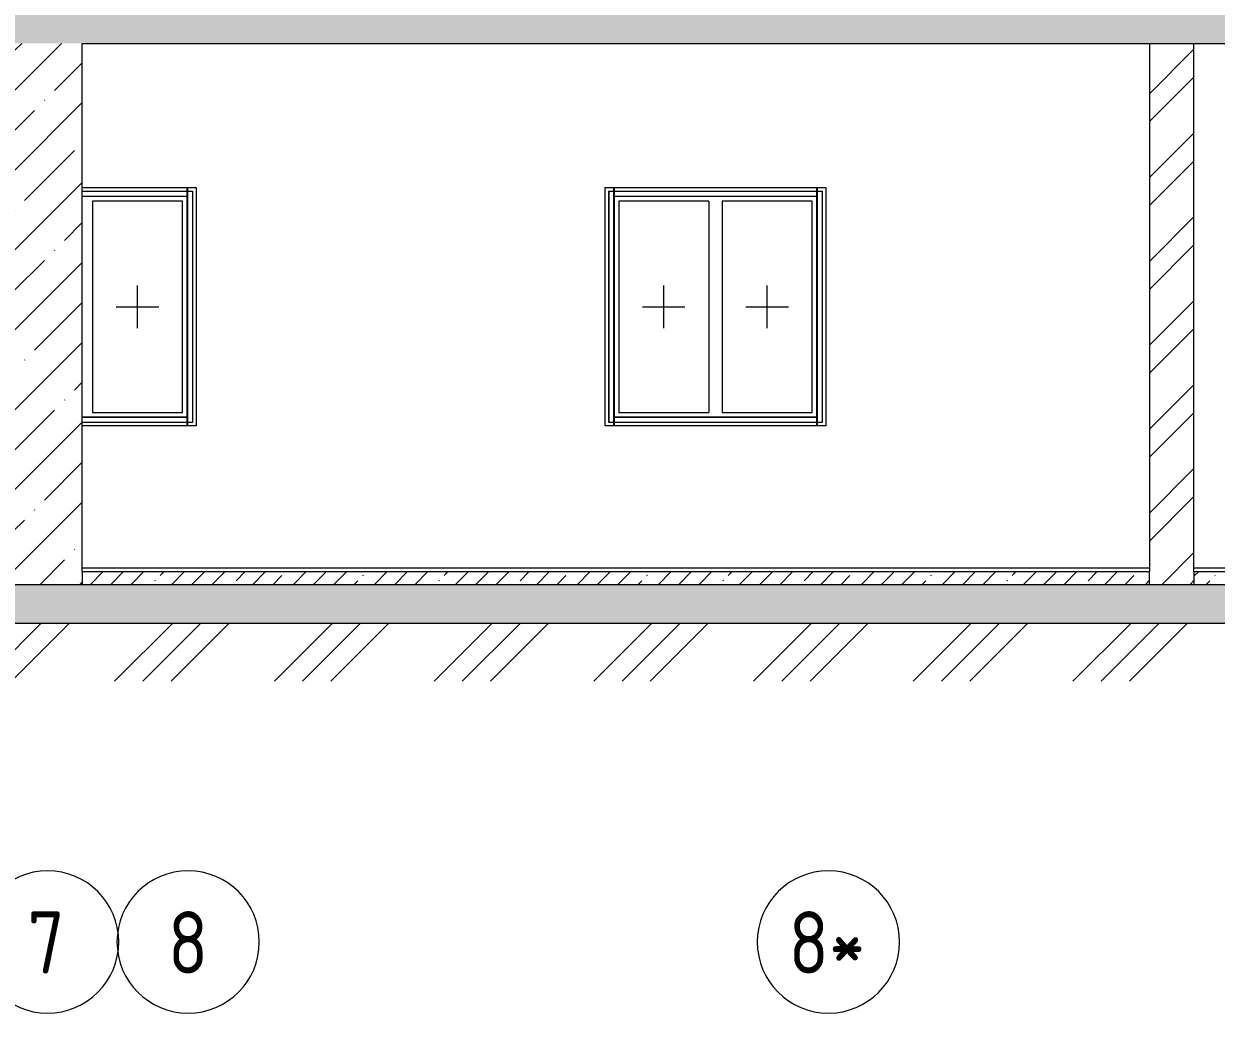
# Model space of a CAD drawing. Header units: millimetres. Extents: x -515342 to 330399, y -224905 to 507333.
# Drawn here: x 143477 to 150181, y 82231 to 87791 of the extents above; entities that cross this region are included whole.
import ezdxf

# ---------------------------------------------------------------- set-up
doc = ezdxf.new("R2010")
doc.units = ezdxf.units.MM
doc.linetypes.add('ASVP_Штриховая_ш2 п1', pattern=[3, 2, -1])
doc.layers.get('0').update_dxf_attribs({"lineweight": 0})
for name, color, linetype, lineweight in [('Витраж', 7, 'Continuous', 0), ('Линии', 7, 'Continuous', 0), ('Окна', 7, 'Continuous', 0), ('Окна открывание', 7, 'Continuous', 0), ('Оси', 7, 'Continuous', 0), ('Перекрытие', 7, 'Continuous', 0), ('Стены внутренние', 7, 'Continuous', 0), ('Стены несущие', 7, 'Continuous', 0), ('Стены перегородки', 7, 'Continuous', 0), ('Узлы', 7, 'Continuous', 0)]:
    doc.layers.add(name, color=color, linetype=linetype, lineweight=lineweight)
doc.styles.add('GOST Common', font='', dxfattribs={"width": 0.9, "height": 350})
doc.styles.get('GOST Common').set_extended_font_data('GOST Common')
pattern_1 = [(45, (136801.12, 95610.5), (-224.5064, 224.5064), []), (45, (137025.63, 95610.5), (-224.5064, 224.5064), [396.875, -79.375, 3.353, -76.022])]
pattern_2 = [(45, (136801.12, 95610.5), (-114.0493, 114.0493), []), (45, (136915.17, 95610.5), (-114.0493, 114.0493), [201.613, -40.323, 3.353, -36.97])]

# ---------------------------------------------------------------- blocks, each defined once
blk = doc.blocks.new('Окно_ПВХ_2Створки - АР_Окно_ОП_1200_h_х1300_2ст-V100-О_АР_П_Разрез 1-1')
at = {"layer": 'Окна', "color": 253, "true_color": 0xaaaaaa}
for p, q in [((58614.9, -1180), (58643.9, -1180)), ((58614.9, -1180), (58614.9, -2480)), ((58614.9, -2480), (58614.9, -1180)), ((58614.9, -1180), (58643.9, -1180)), ((58644.9, -1180), (59784.9, -1180)), ((58644.9, -1180), (59784.9, -1180)), ((59785.9, -1180), (59814.9, -1180)), ((59785.9, -1180), (59814.9, -1180)), ((59814.9, -1180), (59814.9, -2480)), ((59814.9, -1180), (59814.9, -2480)), ((59176.9, -1236), (58670.9, -1236)), ((58670.9, -1236), (58670.9, -2424)), ((59176.9, -1236), (59176.9, -2424)), ((59252.9, -1236), (59252.9, -2424)), ((59758.9, -1236), (59252.9, -1236)), ((59758.9, -2424), (59758.9, -1236)), ((58643.9, -2480), (58614.9, -2480)), ((58643.9, -2480), (58614.9, -2480)), ((59784.9, -2480), (58644.9, -2480)), ((59784.9, -2480), (58644.9, -2480)), ((58670.9, -2424), (59176.9, -2424)), ((59252.9, -2424), (59758.9, -2424)), ((59814.9, -2480), (59785.9, -2480)), ((59814.9, -2480), (59785.9, -2480))]:
    blk.add_line(p, q, dxfattribs=at)
at = {"layer": 'Окна открывание', "linetype": 'ASVP_Штриховая_ш2 п1'}
for p, q in [((58923.9, -1950), (58923.9, -1710)), ((59505.9, -1950), (59505.9, -1710)), ((58803.9, -1830), (59043.9, -1830)), ((59385.9, -1830), (59625.9, -1830))]:
    blk.add_line(p, q, dxfattribs=at)
blk = doc.blocks.new('Окно_ПВХ_2Створки - АР_Окно_ОП_1200_h_х1300_2ст-V101-О_АР_П_Разрез 1-1')
at = {"layer": 'Окна', "color": 253, "true_color": 0xaaaaaa}
for p, q in [((55655, -1180), (56244.9, -1180)), ((55655, -1180), (56244.9, -1180)), ((56245.9, -1180), (56274.9, -1180)), ((56245.9, -1180), (56274.9, -1180)), ((56274.9, -1180), (56274.9, -2480)), ((56274.9, -1180), (56274.9, -2480)), ((55712.9, -1236), (55712.9, -2424)), ((56218.9, -1236), (55712.9, -1236)), ((56218.9, -2424), (56218.9, -1236)), ((56244.9, -2480), (55655, -2480)), ((56244.9, -2480), (55655, -2480)), ((55712.9, -2424), (56218.9, -2424)), ((56274.9, -2480), (56245.9, -2480)), ((56274.9, -2480), (56245.9, -2480))]:
    blk.add_line(p, q, dxfattribs=at)
at = {"layer": 'Окна открывание', "linetype": 'ASVP_Штриховая_ш2 п1'}
for p, q in [((55965.9, -1950), (55965.9, -1710)), ((55845.9, -1830), (56085.9, -1830))]:
    blk.add_line(p, q, dxfattribs=at)
blk = doc.blocks.new('Прямоугольный импост - АР_Откос_Металлический_50х330 Серый Правый-V107-О_АР_П_Разрез 1-1')
at = {"layer": 'Витраж'}
for p, q in [((55655, -1209), (56244.9, -1209)), ((56244.9, -1210), (55655, -1210)), ((56244.9, -1209), (56244.9, -1210))]:
    blk.add_line(p, q, dxfattribs=at)
blk = doc.blocks.new('Прямоугольный импост - АР_Откос_Металлический_50х370 Серый Левый-V108-О_АР_П_Разрез 1-1')
at = {"layer": 'Витраж'}
for p, q in [((55655, -2450), (56244.9, -2450)), ((56244.9, -2451), (55655, -2451)), ((56244.9, -2450), (56244.9, -2451))]:
    blk.add_line(p, q, dxfattribs=at)
blk = doc.blocks.new('Прямоугольный импост - АР_Откос_Металлический_50х330 Серый Правый-10167068-О_АР_П_Разрез 1-1')
at = {"layer": 'Витраж'}
for p, q in [((46626.4, -2500), (46626.4, -1160)), ((46627.4, -1160), (46627.4, -2500))]:
    blk.add_line(p, q, dxfattribs=at)
blk = doc.blocks.new('Прямоугольный импост - АР_Откос_Металлический_50х330 Серый Правый-10167311-О_АР_П_Разрез 1-1')
at = {"layer": 'Витраж'}
for p, q in [((45486.4, -1210), (45486.4, -1209)), ((45486.4, -1209), (46626.4, -1209)), ((46626.4, -1210), (45486.4, -1210)), ((46626.4, -1209), (46626.4, -1210))]:
    blk.add_line(p, q, dxfattribs=at)
blk = doc.blocks.new('Прямоугольный импост - АР_Откос_Металлический_50х370 Серый Левый-10167312-О_АР_П_Разрез 1-1')
at = {"layer": 'Витраж'}
for p, q in [((45486.4, -2451), (45486.4, -2450)), ((45486.4, -2450), (46626.4, -2450)), ((46626.4, -2451), (45486.4, -2451)), ((46626.4, -2450), (46626.4, -2451))]:
    blk.add_line(p, q, dxfattribs=at)
blk = doc.blocks.new('Прямоугольный импост - АР_Откос_Металлический_50х370 Серый Левый-10167069-О_АР_П_Разрез 1-1')
at = {"layer": 'Витраж'}
for p, q in [((45485.4, -2500), (45485.4, -1160)), ((45486.4, -1160), (45486.4, -2500))]:
    blk.add_line(p, q, dxfattribs=at)
blk = doc.blocks.new('СД_Люблино_Фасады_rvt-1-О_АР_П_Разрез 1-1')
at = {"layer": 'Стены внутренние'}
for p, q in [((55655, -1160), (56294.9, -1160)), ((56294.9, -1160), (56294.9, -2500)), ((58594.9, -1160), (59834.9, -1160)), ((58594.9, -2500), (58594.9, -1160)), ((59834.9, -1160), (59834.9, -2500)), ((56294.9, -2500), (55655, -2500)), ((59834.9, -2500), (58594.9, -2500))]:
    blk.add_line(p, q, dxfattribs=at)
at = {"layer": 'Витраж', "lineweight": 9}
for name, p in [('Прямоугольный импост - АР_Откос_Металлический_50х330 Серый Правый-10167068-О_АР_П_Разрез 1-1', (9618.5, 0)), ('Прямоугольный импост - АР_Откос_Металлический_50х370 Серый Левый-10167069-О_АР_П_Разрез 1-1', (13158.5, 0)), ('Прямоугольный импост - АР_Откос_Металлический_50х330 Серый Правый-10167068-О_АР_П_Разрез 1-1', (13158.5, 0)), ('Прямоугольный импост - АР_Откос_Металлический_50х330 Серый Правый-V107-О_АР_П_Разрез 1-1', (0, 0)), ('Прямоугольный импост - АР_Откос_Металлический_50х330 Серый Правый-10167311-О_АР_П_Разрез 1-1', (13158.5, 0)), ('Прямоугольный импост - АР_Откос_Металлический_50х370 Серый Левый-V108-О_АР_П_Разрез 1-1', (0, 0)), ('Прямоугольный импост - АР_Откос_Металлический_50х370 Серый Левый-10167312-О_АР_П_Разрез 1-1', (13158.5, 0))]:
    blk.add_blockref(name, p, dxfattribs=at)
at = {"layer": 'Окна', "lineweight": 9}
for name in ['Окно_ПВХ_2Створки - АР_Окно_ОП_1200_h_х1300_2ст-V101-О_АР_П_Разрез 1-1', 'Окно_ПВХ_2Створки - АР_Окно_ОП_1200_h_х1300_2ст-V100-О_АР_П_Разрез 1-1']:
    blk.add_blockref(name, (0, 0), dxfattribs=at)
blk = doc.blocks.new('Ось сетки - Круг_Ø8 мм-6577-О_АР_П_Разрез 1-1')
at = {"layer": 'Оси'}
for start, end in [(360, 180), (180, 360)]:
    blk.add_arc((0, -5400), 400, start, end, dxfattribs=at)

msp = doc.modelspace()

# ---------------------------------------------------------------- hatches: boundary and pattern name
at = {"layer": 'Перекрытие'}
h = msp.add_hatch(dxfattribs=at)
h.set_pattern_fill('FP_1', color=256, style=0, pattern_type=2)
h.set_pattern_definition(pattern_1)
h.paths.add_polyline_path([(88345.5296, 87681.3929), (189585.5296, 87681.3929), (189585.5296, 87901.3929), (88345.5296, 87901.3929)])
h = msp.add_hatch(dxfattribs=at)
h.set_pattern_fill('FP_19', color=256, style=0, pattern_type=2)
h.set_pattern_definition(pattern_2)
h.paths.add_polyline_path([(149122.6807, 84641.3929), (149805.5296, 84641.3929), (149805.5296, 84711.3929), (143805.5296, 84711.3929), (143805.5296, 84641.3929), (147465.148, 84641.3929)])
h = msp.add_hatch(dxfattribs=at)
h.set_pattern_fill('FP_19', color=256, style=0, pattern_type=2)
h.set_pattern_definition(pattern_2)
h.paths.add_polyline_path([(150055.5296, 84641.3929), (153955.5296, 84641.3929), (153955.5296, 84711.3929), (150055.5296, 84711.3929)])
h = msp.add_hatch(dxfattribs=at)
h.set_pattern_fill('FP_1', color=256, style=0, pattern_type=2)
h.set_pattern_definition(pattern_1)
h.paths.add_polyline_path([(188903.4654, 84421.3929), (189585.5296, 84421.3929), (189585.5296, 84641.3929), (88345.5296, 84641.3929), (88345.5296, 84421.3929), (185588.4, 84421.3929)])
at = {"layer": 'Стены внутренние'}
h = msp.add_hatch(dxfattribs=at)
h.set_pattern_fill('FP_1', color=256, style=0, pattern_type=2)
h.set_pattern_definition(pattern_1)
h.paths.add_polyline_path([(143805.5296, 84641.3929), (143805.5296, 87681.3929), (143415.5296, 87681.3929), (143415.5296, 84641.3929)])
h.paths.add_polyline_path([(143735.6994, 87901.3929), (143805.5296, 87901.3929), (143805.5296, 91081.3929), (143415.5296, 91081.3929), (143415.5296, 87901.3929)])
h.paths.add_polyline_path([(143805.5296, 91301.3929), (143805.5296, 94431.3929), (143415.5296, 94431.3929), (143415.5296, 91301.3929)])
h.paths.add_polyline_path([(143805.5296, 94651.3929), (143805.5296, 97731.3929), (143415.5296, 97731.3929), (143415.5296, 94651.3929)])
h.paths.add_polyline_path([(143415.5296, 97951.3929), (143805.5296, 97951.3929), (143805.5296, 101317.7385), (143415.5296, 101317.7385), (143415.5296, 98128.4808)])
h = msp.add_hatch(dxfattribs=at)
h.set_pattern_fill('FP_18', color=256, style=0, pattern_type=2)
h.set_pattern_definition([(45, (136801.12, 95610.5), (-235.732, 235.732), []), (45, (136958.28, 95610.5), (-235.732, 235.732), [])])
h.paths.add_polyline_path([(149805.5296, 84641.3929), (150055.5296, 84641.3929), (150055.5296, 87681.3929), (149805.5296, 87681.3929), (149805.5296, 87050.9757)])
at = {"layer": 'Узлы'}
h = msp.add_hatch(dxfattribs=at)
h.set_pattern_fill('FP_24', color=256, style=0, pattern_type=2)
h.set_pattern_definition([(45, (136801.1, 95610.5), (-449.013, 449.013), []), (45, (136959.9, 95610.5), (0, 898.0256), []), (45, (136642.4, 95610.5), (0, 898.0256), [])])
h.paths.add_polyline_path([(140835.0172, 84096.9743), (192218.5308, 84096.9743), (192218.5308, 86651.3929), (191985.5296, 86651.3929), (191985.5296, 84951.3929), (190085.5296, 84951.3929), (190085.5296, 84421.3929), (87850.5296, 84421.3929), (87850.5296, 87031.3929), (87745.5296, 87031.3929), (87745.5296, 88231.3929), (86136.4383, 88231.3929), (86136.4383, 84096.9743), (139177.4845, 84096.9743)])

# ---------------------------------------------------------------- linework, layer by layer
at = {"layer": 'Линии'}
msp.add_line((190085.5296, 84421.3929), (87850.5296, 84421.3929), dxfattribs=at)
at = {"layer": 'Перекрытие'}
for p, q in [((143805.5296, 87681.3929), (189585.5296, 87681.3929)), ((149805.5296, 84731.3929), (143805.5296, 84731.3929)), ((143805.5296, 84711.3929), (143805.5296, 84641.3929)), ((149805.5296, 84711.3929), (143805.5296, 84711.3929)), ((149805.5296, 84641.3929), (149805.5296, 84711.3929)), ((153955.5296, 84731.3929), (150055.5296, 84731.3929)), ((150055.5296, 84711.3929), (150055.5296, 84641.3929)), ((153955.5296, 84711.3929), (150055.5296, 84711.3929)), ((88345.5296, 84641.3929), (189585.5296, 84641.3929))]:
    msp.add_line(p, q, dxfattribs=at)
at = {"layer": 'Стены несущие'}
msp.add_line((143805.5296, 84711.3929), (143805.5296, 87681.3929), dxfattribs=at)
at = {"layer": 'Стены перегородки'}
for p, q in [((149805.5296, 87681.3929), (149805.5296, 84711.3929)), ((150055.5296, 84711.3929), (150055.5296, 87681.3929))]:
    msp.add_line(p, q, dxfattribs=at)

# ---------------------------------------------------------------- block references
msp.add_blockref('СД_Люблино_Фасады_rvt-1-О_АР_П_Разрез 1-1', (88150.5296, 88031.3929))
at = {"layer": 'Оси'}
for p in [(143610.5296, 88031.3929), (144400.5296, 88031.3929), (148000.5296, 88031.3929)]:
    msp.add_blockref('Ось сетки - Круг_Ø8 мм-6577-О_АР_П_Разрез 1-1', p, dxfattribs=at)

# ---------------------------------------------------------------- texts
at = {"layer": 'Оси', "char_height": 350, "attachment_point": 1, "style": 'GOST Common'}
for s, insert, width in [('\\fGOST Common|b0|i0|c204|p34|;\\W.9;7', (143496.7489, 82803.9262), 274.177125), ('\\fGOST Common|b0|i0|c204|p34|;\\W.9;8', (144286.7489, 82803.9262), 274.177125), ('8*', (147776.4989, 82803.9262), 541.139062)]:
    msp.add_mtext(s, dxfattribs=dict(at, insert=insert, width=width))

doc.saveas('drawing.dxf')
